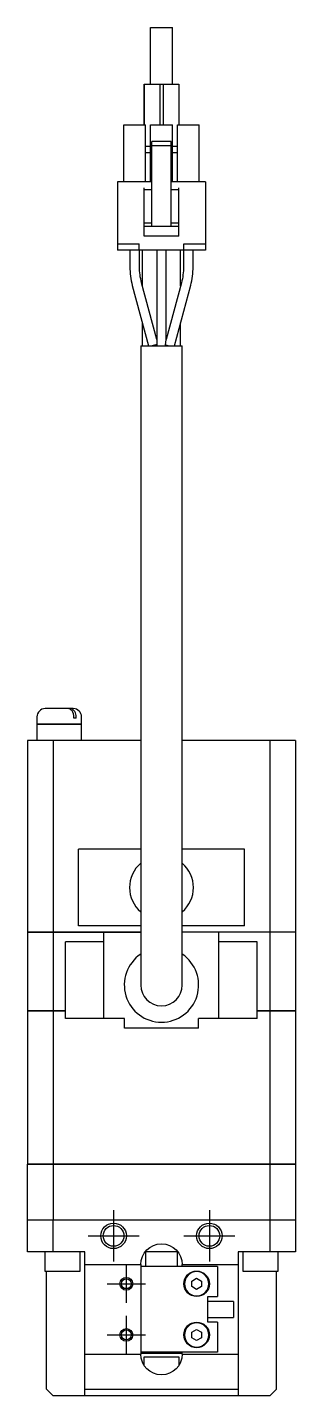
# Model space of a CAD drawing. Extents: x 0 to 1638, y -8 to 1357.
# Drawn here: x 1169.3 to 1211.3, y 669 to 883.1 of the extents above; entities that cross this region are included whole.
import ezdxf

# ---------------------------------------------------------------- set-up
doc = ezdxf.new("R2010")
doc.units = 0
doc.header["$LTSCALE"] = 0.5
doc.linetypes.add('CENTER', pattern=[50.8, 31.75, -6.35, 6.35, -6.35])
for name, color, linetype in [('MSM_CENTER', 1, 'CENTER'), ('MSM_CONTINUOUS', 7, 'CONTINUOUS'), ('MSM_NARROW', 5, 'CONTINUOUS')]:
    doc.layers.add(name, color=color, linetype=linetype)

msp = doc.modelspace()

# ---------------------------------------------------------------- linework, layer by layer
at = {"layer": 'MSM_CENTER'}
for p, q in [((1182.76, 697.97), (1182.76, 689.97)), ((1197.76, 697.97), (1197.76, 689.97)), ((1178.76, 693.97), (1186.76, 693.97)), ((1193.76, 693.97), (1201.76, 693.97)), ((1184.76, 683.47), (1184.76, 689.47)), ((1181.76, 686.47), (1187.76, 686.47)), ((1184.76, 675.47), (1184.76, 681.47)), ((1181.76, 678.47), (1187.76, 678.47))]:
    msp.add_line(p, q, dxfattribs=at)
at = {"layer": 'MSM_CONTINUOUS'}
for p, q in [((1188.56, 874.17), (1188.56, 883.07)), ((1188.56, 874.17), (1188.56, 883.07)), ((1188.56, 883.07), (1191.96, 883.07)), ((1188.56, 874.17), (1188.56, 883.07)), ((1191.96, 874.17), (1191.96, 883.07)), ((1187.56, 873.22), (1187.56, 874.17)), ((1187.56, 874.17), (1192.96, 874.17)), ((1187.56, 874.17), (1187.56, 867.82)), ((1190.01, 874.17), (1190.01, 867.82)), ((1190.51, 874.17), (1190.51, 867.82)), ((1192.96, 874.17), (1192.96, 867.82)), ((1187.56, 872.92), (1187.56, 873.22)), ((1187.56, 867.82), (1187.56, 872.92)), ((1187.56, 871.12), (1187.56, 871.42)), ((1187.56, 871.42), (1187.56, 871.24)), ((1187.56, 871.24), (1187.56, 867.82)), ((1187.56, 867.82), (1187.56, 871.12)), ((1184.36, 858.92), (1184.36, 867.82)), ((1184.36, 867.82), (1187.76, 867.82)), ((1187.76, 858.92), (1187.76, 867.82)), ((1188.56, 858.92), (1188.56, 867.82)), ((1188.56, 867.82), (1191.96, 867.82)), ((1191.96, 858.92), (1191.96, 867.82)), ((1192.76, 858.92), (1192.76, 867.82)), ((1192.76, 867.82), (1196.16, 867.82)), ((1196.16, 858.92), (1196.16, 867.82)), ((1191.76, 865.22), (1188.76, 865.22)), ((1188.76, 851.92), (1188.76, 865.22)), ((1191.76, 851.92), (1191.76, 865.22)), ((1187.76, 864.47), (1188.56, 864.47)), ((1187.76, 863.47), (1188.56, 863.47)), ((1191.76, 864.52), (1188.76, 864.52)), ((1191.96, 864.47), (1192.76, 864.47)), ((1191.96, 863.47), (1192.76, 863.47)), ((1183.36, 858.92), (1183.36, 848.22)), ((1188.76, 858.92), (1183.36, 858.92)), ((1197.16, 858.92), (1191.76, 858.92)), ((1197.16, 858.92), (1197.16, 848.22)), ((1187.56, 850.42), (1187.56, 857.97)), ((1188.76, 857.67), (1187.56, 857.67)), ((1192.96, 857.67), (1191.76, 857.67)), ((1192.96, 850.42), (1192.96, 857.97)), ((1188.76, 852.42), (1187.56, 852.42)), ((1192.96, 852.42), (1191.76, 852.42)), ((1192.96, 851.92), (1187.56, 851.92)), ((1192.96, 850.42), (1187.56, 850.42)), ((1183.36, 849.22), (1186.76, 849.22)), ((1197.16, 848.22), (1183.36, 848.22)), ((1185.31, 848.22), (1185.31, 845.59)), ((1186.76, 848.22), (1186.76, 849.22)), ((1186.81, 845.59), (1186.81, 848.22)), ((1187.26, 848.22), (1187.26, 842.64)), ((1189.51, 848.22), (1189.51, 833.22)), ((1191.01, 834.25), (1191.01, 848.22)), ((1193.26, 842.64), (1193.26, 848.22)), ((1193.71, 848.22), (1193.71, 845.59)), ((1193.76, 848.22), (1193.76, 849.22)), ((1193.76, 849.22), (1197.16, 849.22)), ((1195.21, 845.59), (1195.21, 848.22)), ((1185.69, 842.7), (1188.24, 833.22)), ((1189.51, 834.25), (1187.14, 843.09)), ((1193.39, 843.1), (1191.01, 834.25)), ((1192.29, 833.22), (1194.83, 842.71)), ((1187.26, 836.85), (1187.26, 833.22)), ((1193.26, 833.22), (1193.26, 836.85)), ((1187.01, 833.22), (1193.51, 833.22)), ((1187.01, 833.22), (1187.01, 733.22)), ((1190.9, 833.35), (1191.01, 834.25)), ((1191.01, 833.22), (1191.01, 833.31)), ((1193.51, 733.22), (1193.51, 833.22)), ((1170.76, 775.17), (1170.76, 774.02)), ((1176.46, 776.47), (1172.06, 776.47)), ((1176.55, 774.97), (1176.55, 775.17)), ((1176.91, 774.97), (1176.91, 775.17)), ((1177.76, 774.02), (1177.76, 775.17)), ((1177.76, 774.02), (1170.76, 774.02)), ((1170.76, 773.97), (1170.76, 771.47)), ((1177.76, 773.97), (1170.76, 773.97)), ((1170.81, 774.02), (1170.81, 773.97)), ((1176.91, 774.97), (1176.55, 774.97)), ((1177.71, 773.97), (1177.71, 774.02)), ((1177.76, 771.47), (1177.76, 773.97)), ((1169.26, 771.47), (1169.26, 741.52)), ((1187.01, 771.47), (1169.26, 771.47)), ((1173.29, 771.47), (1173.29, 741.52)), ((1211.26, 771.47), (1193.51, 771.47)), ((1207.23, 771.47), (1207.23, 741.52)), ((1211.26, 771.47), (1211.26, 741.52)), ((1177.26, 742.47), (1177.26, 754.47)), ((1187.01, 754.47), (1177.26, 754.47)), ((1203.26, 754.47), (1193.51, 754.47)), ((1203.26, 742.47), (1203.26, 754.47)), ((1169.26, 741.52), (1187.01, 741.52)), ((1169.26, 741.47), (1169.26, 729.22)), ((1169.26, 741.47), (1187.01, 741.47)), ((1169.31, 741.52), (1169.31, 741.47)), ((1173.29, 741.47), (1173.29, 729.22)), ((1173.55, 741.52), (1173.55, 741.47)), ((1187.01, 742.47), (1177.26, 742.47)), ((1181.26, 727.97), (1181.26, 741.47)), ((1203.26, 742.47), (1193.51, 742.47)), ((1193.51, 741.52), (1211.26, 741.52)), ((1211.26, 741.47), (1193.51, 741.47)), ((1199.26, 727.97), (1199.26, 741.47)), ((1206.98, 741.52), (1206.98, 741.47)), ((1207.23, 741.47), (1207.23, 729.22)), ((1211.21, 741.52), (1211.21, 741.47)), ((1211.26, 741.47), (1211.26, 729.22)), ((1175.26, 727.97), (1175.26, 739.97)), ((1181.26, 739.97), (1175.26, 739.97)), ((1205.26, 739.97), (1199.26, 739.97)), ((1205.26, 727.97), (1205.26, 739.97)), ((1169.26, 729.22), (1175.26, 729.22)), ((1169.26, 729.17), (1169.26, 705.22)), ((1169.26, 729.17), (1175.26, 729.17)), ((1169.31, 729.22), (1169.31, 729.17)), ((1173.29, 729.17), (1173.29, 705.22)), ((1173.55, 729.22), (1173.55, 729.17)), ((1184.48, 727.97), (1175.26, 727.97)), ((1184.48, 726.47), (1184.48, 727.97)), ((1196.04, 726.47), (1196.04, 727.97)), ((1205.26, 727.97), (1196.04, 727.97)), ((1205.26, 729.22), (1211.26, 729.22)), ((1205.26, 729.17), (1211.26, 729.17)), ((1206.98, 729.22), (1206.98, 729.17)), ((1207.23, 729.17), (1207.23, 705.22)), ((1211.21, 729.22), (1211.21, 729.17)), ((1211.26, 729.17), (1211.26, 705.22)), ((1196.04, 726.47), (1184.48, 726.47)), ((1169.26, 705.22), (1211.26, 705.22)), ((1169.26, 705.17), (1211.26, 705.17)), ((1169.26, 691.47), (1169.26, 705.17)), ((1169.31, 705.22), (1169.31, 705.17)), ((1173.29, 705.17), (1173.29, 696.47)), ((1173.55, 705.22), (1173.55, 705.17)), ((1206.98, 705.22), (1206.98, 705.17)), ((1207.23, 705.17), (1207.23, 696.47)), ((1211.21, 705.22), (1211.21, 705.17)), ((1211.26, 705.17), (1211.26, 691.47)), ((1169.26, 696.47), (1211.26, 696.47)), ((1173.26, 696.47), (1173.26, 691.47)), ((1207.26, 691.47), (1207.26, 696.47)), ((1178.26, 691.47), (1169.26, 691.47)), ((1172.01, 691.47), (1172.01, 688.47)), ((1177.51, 688.47), (1177.51, 691.47)), ((1178.26, 668.97), (1178.26, 691.47)), ((1178.26, 689.47), (1187.01, 689.47)), ((1187.01, 689.47), (1187.01, 675.47)), ((1192.82, 691.47), (1187.7, 691.47)), ((1187.76, 691.47), (1187.76, 689.17)), ((1192.76, 689.17), (1192.76, 691.47)), ((1193.51, 689.47), (1202.26, 689.47)), ((1193.51, 689.17), (1193.51, 689.47)), ((1211.26, 691.47), (1202.26, 691.47)), ((1202.26, 691.47), (1202.26, 668.97)), ((1203.01, 691.47), (1203.01, 688.47)), ((1208.51, 688.47), (1208.51, 691.47)), ((1172.01, 688.47), (1177.51, 688.47)), ((1172.26, 669.97), (1172.26, 688.47)), ((1199.01, 689.17), (1187.01, 689.17)), ((1195.01, 686.9), (1195.76, 687.34)), ((1195.76, 687.34), (1196.51, 686.9)), ((1199.01, 689.17), (1199.01, 684.47)), ((1203.01, 688.47), (1208.51, 688.47)), ((1208.26, 669.97), (1208.26, 688.47)), ((1184.46, 685.77), (1184.43, 685.74)), ((1184.46, 685.77), (1185.15, 685.77)), ((1195.01, 686.04), (1195.01, 686.9)), ((1195.76, 685.6), (1195.01, 686.04)), ((1196.51, 686.04), (1195.76, 685.6)), ((1196.51, 686.9), (1196.51, 686.04)), ((1197.51, 684.47), (1199.01, 684.47)), ((1197.51, 680.47), (1197.51, 684.47)), ((1201.51, 683.72), (1197.51, 683.72)), ((1201.51, 683.72), (1201.51, 681.22)), ((1197.51, 681.22), (1201.51, 681.22)), ((1195.01, 678.9), (1195.76, 679.34)), ((1195.01, 678.04), (1195.01, 678.9)), ((1195.76, 679.34), (1196.51, 678.9)), ((1196.51, 678.9), (1196.51, 678.04)), ((1199.01, 680.47), (1197.51, 680.47)), ((1199.01, 680.47), (1199.01, 675.77)), ((1195.76, 677.6), (1195.01, 678.04)), ((1196.51, 678.04), (1195.76, 677.6)), ((1178.26, 675.47), (1187.01, 675.47)), ((1199.01, 675.77), (1187.01, 675.77)), ((1193.51, 675.57), (1187.01, 675.57)), ((1193.01, 674.97), (1187.51, 674.97)), ((1187.51, 674.97), (1187.51, 673.74)), ((1193.01, 673.74), (1193.01, 674.97)), ((1193.51, 675.47), (1193.51, 675.77)), ((1193.51, 675.47), (1202.26, 675.47)), ((1172.26, 669.97), (1173.26, 668.97)), ((1173.26, 668.97), (1207.26, 668.97)), ((1178.26, 669.97), (1202.26, 669.97)), ((1207.26, 668.97), (1208.26, 669.97))]:
    msp.add_line(p, q, dxfattribs=at)
for points in [[(1189.51, 833.4, 0), (1189.51, 833.4, 0), (1189.5, 833.39, 0), (1189.5, 833.39, 0), (1189.49, 833.39, 0), (1189.49, 833.39, 0), (1189.49, 833.39, 0), (1189.48, 833.39, 0), (1189.48, 833.39, 0), (1189.47, 833.39, 0), (1189.47, 833.39, 0), (1189.46, 833.39, 0), (1189.46, 833.39, 0), (1189.45, 833.38, 0), (1189.45, 833.38, 0), (1189.44, 833.38, 0), (1189.44, 833.38, 0), (1189.43, 833.38, 0), (1189.43, 833.38, 0), (1189.42, 833.38, 0), (1189.42, 833.38, 0), (1189.41, 833.38, 0), (1189.41, 833.38, 0), (1189.4, 833.38, 0), (1189.4, 833.37, 0), (1189.39, 833.37, 0), (1189.39, 833.37, 0), (1189.38, 833.37, 0), (1189.38, 833.37, 0), (1189.37, 833.37, 0), (1189.37, 833.37, 0), (1189.36, 833.37, 0), (1189.36, 833.37, 0), (1189.35, 833.36, 0), (1189.35, 833.36, 0), (1189.34, 833.36, 0), (1189.34, 833.36, 0), (1189.33, 833.36, 0), (1189.33, 833.36, 0), (1189.32, 833.36, 0), (1189.31, 833.36, 0), (1189.31, 833.35, 0), (1189.3, 833.35, 0), (1189.3, 833.35, 0), (1189.29, 833.35, 0), (1189.29, 833.35, 0), (1189.28, 833.35, 0), (1189.28, 833.35, 0), (1189.27, 833.35, 0), (1189.26, 833.34, 0), (1189.26, 833.34, 0), (1189.25, 833.34, 0), (1189.25, 833.34, 0), (1189.24, 833.34, 0), (1189.24, 833.34, 0), (1189.23, 833.34, 0), (1189.23, 833.33, 0), (1189.22, 833.33, 0), (1189.21, 833.33, 0), (1189.21, 833.33, 0), (1189.2, 833.33, 0), (1189.2, 833.33, 0), (1189.19, 833.33, 0), (1189.18, 833.32, 0), (1189.18, 833.32, 0), (1189.17, 833.32, 0), (1189.17, 833.32, 0), (1189.16, 833.32, 0), (1189.16, 833.32, 0), (1189.15, 833.32, 0), (1189.14, 833.31, 0), (1189.14, 833.31, 0), (1189.13, 833.31, 0), (1189.13, 833.31, 0), (1189.12, 833.31, 0), (1189.11, 833.31, 0), (1189.11, 833.3, 0), (1189.1, 833.3, 0), (1189.1, 833.3, 0), (1189.09, 833.3, 0), (1189.08, 833.3, 0), (1189.08, 833.3, 0), (1189.07, 833.29, 0), (1189.07, 833.29, 0), (1189.06, 833.29, 0), (1189.05, 833.29, 0), (1189.05, 833.29, 0), (1189.04, 833.29, 0), (1189.04, 833.29, 0), (1189.03, 833.28, 0), (1189.02, 833.28, 0), (1189.02, 833.28, 0), (1189.01, 833.28, 0), (1189.01, 833.28, 0), (1189, 833.28, 0), (1188.99, 833.27, 0), (1188.99, 833.27, 0), (1188.98, 833.27, 0), (1188.98, 833.27, 0), (1188.97, 833.27, 0), (1188.96, 833.27, 0), (1188.96, 833.26, 0), (1188.95, 833.26, 0), (1188.95, 833.26, 0), (1188.94, 833.26, 0), (1188.93, 833.26, 0), (1188.93, 833.26, 0), (1188.92, 833.25, 0), (1188.92, 833.25, 0), (1188.91, 833.25, 0), (1188.9, 833.25, 0), (1188.9, 833.25, 0), (1188.89, 833.25, 0), (1188.89, 833.25, 0), (1188.88, 833.24, 0), (1188.87, 833.24, 0), (1188.87, 833.24, 0), (1188.86, 833.24, 0), (1188.86, 833.24, 0), (1188.85, 833.24, 0), (1188.85, 833.23, 0), (1188.84, 833.23, 0), (1188.83, 833.23, 0), (1188.83, 833.23, 0), (1188.82, 833.23, 0), (1188.82, 833.23, 0), (1188.81, 833.22, 0), (1188.81, 833.22, 0), (1188.8, 833.22, 0)], [(1189.23, 833.22, 0), (1189.23, 833.22, 0), (1189.23, 833.22, 0), (1189.23, 833.22, 0), (1189.24, 833.22, 0), (1189.24, 833.22, 0), (1189.24, 833.23, 0), (1189.24, 833.23, 0), (1189.25, 833.23, 0), (1189.25, 833.23, 0), (1189.25, 833.23, 0), (1189.25, 833.23, 0), (1189.26, 833.23, 0), (1189.26, 833.23, 0), (1189.26, 833.23, 0), (1189.26, 833.23, 0), (1189.27, 833.23, 0), (1189.27, 833.23, 0), (1189.27, 833.23, 0), (1189.27, 833.23, 0), (1189.28, 833.24, 0), (1189.28, 833.24, 0), (1189.28, 833.24, 0), (1189.28, 833.24, 0), (1189.29, 833.24, 0), (1189.29, 833.24, 0), (1189.29, 833.24, 0), (1189.29, 833.24, 0), (1189.29, 833.24, 0), (1189.3, 833.24, 0), (1189.3, 833.24, 0), (1189.3, 833.24, 0), (1189.3, 833.24, 0), (1189.31, 833.24, 0), (1189.31, 833.25, 0), (1189.31, 833.25, 0), (1189.31, 833.25, 0), (1189.32, 833.25, 0), (1189.32, 833.25, 0), (1189.32, 833.25, 0), (1189.32, 833.25, 0), (1189.33, 833.25, 0), (1189.33, 833.25, 0), (1189.33, 833.25, 0), (1189.33, 833.25, 0), (1189.34, 833.25, 0), (1189.34, 833.25, 0), (1189.34, 833.25, 0), (1189.34, 833.25, 0), (1189.34, 833.26, 0), (1189.35, 833.26, 0), (1189.35, 833.26, 0), (1189.35, 833.26, 0), (1189.35, 833.26, 0), (1189.36, 833.26, 0), (1189.36, 833.26, 0), (1189.36, 833.26, 0), (1189.36, 833.26, 0), (1189.37, 833.26, 0), (1189.37, 833.26, 0), (1189.37, 833.26, 0), (1189.37, 833.26, 0), (1189.37, 833.26, 0), (1189.38, 833.27, 0), (1189.38, 833.27, 0), (1189.38, 833.27, 0), (1189.38, 833.27, 0), (1189.39, 833.27, 0), (1189.39, 833.27, 0), (1189.39, 833.27, 0), (1189.39, 833.27, 0), (1189.39, 833.27, 0), (1189.4, 833.27, 0), (1189.4, 833.27, 0), (1189.4, 833.27, 0), (1189.4, 833.27, 0), (1189.41, 833.27, 0), (1189.41, 833.28, 0), (1189.41, 833.28, 0), (1189.41, 833.28, 0), (1189.41, 833.28, 0), (1189.42, 833.28, 0), (1189.42, 833.28, 0), (1189.42, 833.28, 0), (1189.42, 833.28, 0), (1189.43, 833.28, 0), (1189.43, 833.28, 0), (1189.43, 833.28, 0), (1189.43, 833.28, 0), (1189.43, 833.28, 0), (1189.44, 833.28, 0), (1189.44, 833.29, 0), (1189.44, 833.29, 0), (1189.44, 833.29, 0), (1189.44, 833.29, 0), (1189.45, 833.29, 0), (1189.45, 833.29, 0), (1189.45, 833.29, 0), (1189.45, 833.29, 0), (1189.45, 833.29, 0), (1189.46, 833.29, 0), (1189.46, 833.29, 0), (1189.46, 833.29, 0), (1189.46, 833.29, 0), (1189.47, 833.29, 0), (1189.47, 833.29, 0), (1189.47, 833.3, 0), (1189.47, 833.3, 0), (1189.47, 833.3, 0), (1189.48, 833.3, 0), (1189.48, 833.3, 0), (1189.48, 833.3, 0), (1189.48, 833.3, 0), (1189.48, 833.3, 0), (1189.49, 833.3, 0), (1189.49, 833.3, 0), (1189.49, 833.3, 0), (1189.49, 833.3, 0), (1189.49, 833.3, 0), (1189.5, 833.3, 0), (1189.5, 833.3, 0), (1189.5, 833.31, 0), (1189.5, 833.31, 0), (1189.5, 833.31, 0), (1189.5, 833.31, 0), (1189.51, 833.31, 0), (1189.51, 833.31, 0), (1189.51, 833.31, 0), (1189.51, 833.31, 0)], [(1191.31, 833.22, 0), (1191.31, 833.22, 0), (1191.3, 833.22, 0), (1191.3, 833.22, 0), (1191.29, 833.23, 0), (1191.29, 833.23, 0), (1191.29, 833.23, 0), (1191.28, 833.23, 0), (1191.28, 833.23, 0), (1191.28, 833.23, 0), (1191.27, 833.23, 0), (1191.27, 833.23, 0), (1191.26, 833.23, 0), (1191.26, 833.24, 0), (1191.26, 833.24, 0), (1191.25, 833.24, 0), (1191.25, 833.24, 0), (1191.24, 833.24, 0), (1191.24, 833.24, 0), (1191.24, 833.24, 0), (1191.23, 833.24, 0), (1191.23, 833.24, 0), (1191.23, 833.25, 0), (1191.22, 833.25, 0), (1191.22, 833.25, 0), (1191.21, 833.25, 0), (1191.21, 833.25, 0), (1191.21, 833.25, 0), (1191.2, 833.25, 0), (1191.2, 833.25, 0), (1191.2, 833.25, 0), (1191.19, 833.26, 0), (1191.19, 833.26, 0), (1191.18, 833.26, 0), (1191.18, 833.26, 0), (1191.18, 833.26, 0), (1191.17, 833.26, 0), (1191.17, 833.26, 0), (1191.17, 833.26, 0), (1191.16, 833.26, 0), (1191.16, 833.27, 0), (1191.16, 833.27, 0), (1191.15, 833.27, 0), (1191.15, 833.27, 0), (1191.14, 833.27, 0), (1191.14, 833.27, 0), (1191.14, 833.27, 0), (1191.13, 833.27, 0), (1191.13, 833.27, 0), (1191.13, 833.28, 0), (1191.12, 833.28, 0), (1191.12, 833.28, 0), (1191.12, 833.28, 0), (1191.11, 833.28, 0), (1191.11, 833.28, 0), (1191.11, 833.28, 0), (1191.1, 833.28, 0), (1191.1, 833.28, 0), (1191.1, 833.29, 0), (1191.09, 833.29, 0), (1191.09, 833.29, 0), (1191.09, 833.29, 0), (1191.08, 833.29, 0), (1191.08, 833.29, 0), (1191.08, 833.29, 0), (1191.07, 833.29, 0), (1191.07, 833.29, 0), (1191.07, 833.29, 0), (1191.06, 833.3, 0), (1191.06, 833.3, 0), (1191.06, 833.3, 0), (1191.05, 833.3, 0), (1191.05, 833.3, 0), (1191.05, 833.3, 0), (1191.04, 833.3, 0), (1191.04, 833.3, 0), (1191.04, 833.3, 0), (1191.03, 833.31, 0), (1191.03, 833.31, 0), (1191.03, 833.31, 0), (1191.02, 833.31, 0), (1191.02, 833.31, 0), (1191.02, 833.31, 0), (1191.02, 833.31, 0), (1191.01, 833.31, 0), (1191.01, 833.31, 0), (1191.01, 833.32, 0), (1191, 833.32, 0), (1191, 833.32, 0), (1191, 833.32, 0), (1191, 833.32, 0), (1190.99, 833.32, 0), (1190.99, 833.32, 0), (1190.99, 833.32, 0), (1190.98, 833.32, 0), (1190.98, 833.32, 0), (1190.98, 833.33, 0), (1190.98, 833.33, 0), (1190.97, 833.33, 0), (1190.97, 833.33, 0), (1190.97, 833.33, 0), (1190.96, 833.33, 0), (1190.96, 833.33, 0), (1190.96, 833.33, 0), (1190.96, 833.33, 0), (1190.95, 833.33, 0), (1190.95, 833.33, 0), (1190.95, 833.34, 0), (1190.95, 833.34, 0), (1190.94, 833.34, 0), (1190.94, 833.34, 0), (1190.94, 833.34, 0), (1190.94, 833.34, 0), (1190.93, 833.34, 0), (1190.93, 833.34, 0), (1190.93, 833.34, 0), (1190.93, 833.34, 0), (1190.92, 833.35, 0), (1190.92, 833.35, 0), (1190.92, 833.35, 0), (1190.92, 833.35, 0), (1190.91, 833.35, 0), (1190.91, 833.35, 0), (1190.91, 833.35, 0), (1190.91, 833.35, 0), (1190.91, 833.35, 0), (1190.9, 833.35, 0), (1190.9, 833.35, 0), (1190.9, 833.35, 0)]]:
    msp.add_polyline3d(points, dxfattribs=at)
for centre, radius in [((1182.76, 693.97), 1.62), ((1197.76, 693.97), 1.62), ((1195.76, 686.47), 2), ((1184.76, 686.47), 0.783), ((1184.76, 678.47), 0.783), ((1195.76, 678.47), 2)]:
    msp.add_circle(centre, radius, dxfattribs=at)
at = {"layer": 'MSM_CONTINUOUS', "extrusion": (0, 0, -1)}
for centre in [(-1195.76, 686.47), (-1195.76, 678.47)]:
    msp.add_circle(centre, 1.9, dxfattribs=at)
at = {"layer": 'MSM_CONTINUOUS'}
for centre, radius, start, end in [((1196.46, 845.59), 11.15, 179.9911, 195.0006), ((1184.1, 845.59), 11.11, 345, 0.006), ((1172.06, 775.17), 1.3, 90, 180), ((1175.59, 775.66), 0.809, 33.6126, 87.2927), ((1175.91, 775.58), 0.891, 28.7486, 85.0367), ((1174.94, 775.19), 1.61, 359.2584, 34.7863), ((1176.46, 775.17), 1.3, 0, 90), ((1175.24, 775.19), 1.66, 359.4455, 29.7231), ((1190.26, 748.47), 5, 130.5416, 229.4584), ((1190.26, 748.47), 5, 310.5416, 49.4584), ((1190.26, 733.22), 5.82, 123.9465, 56.0535), ((1190.26, 733.22), 3.25, 180, 360)]:
    msp.add_arc(centre, radius, start, end, dxfattribs=at)
at = {"layer": 'MSM_CONTINUOUS', "extrusion": (0, 0, -1)}
for centre, radius, start, end in [((-1196.47, 845.59), 9.65, 345.0035, 0.008), ((-1184.1, 845.59), 9.61, 179.9909, 195.0002), ((-1190.26, 689.47), 3.25, 0, 180), ((-1190.26, 675.47), 3.25, 180, 360)]:
    msp.add_arc(centre, radius, start, end, dxfattribs=at)
at = {"layer": 'MSM_NARROW'}
for centre, radius in [((1182.76, 693.97), 2), ((1197.76, 693.97), 2), ((1184.76, 686.47), 1), ((1184.76, 678.47), 1)]:
    msp.add_circle(centre, radius, dxfattribs=at)

doc.saveas('drawing.dxf')
